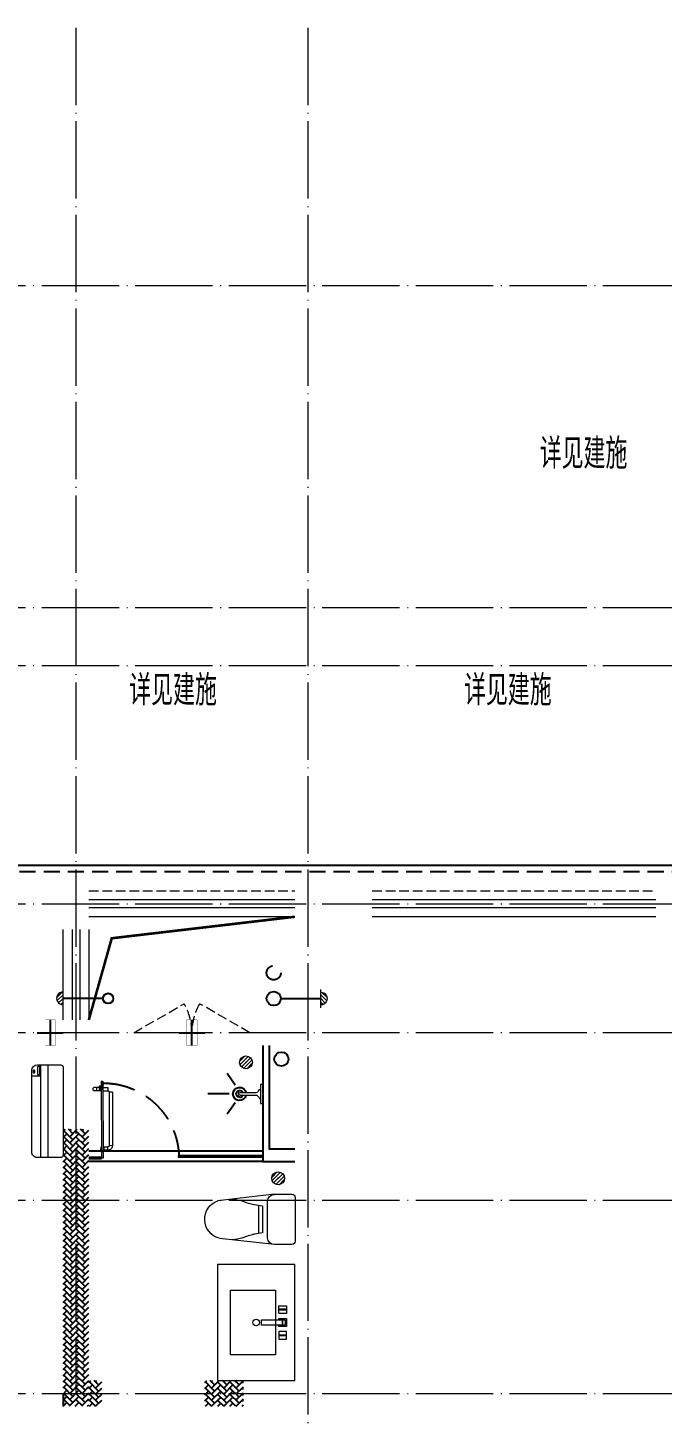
# Model space of a CAD drawing. Extents: x 27938 to 725830, y -209821 to 1628073.
# Drawn here: x 276543 to 281467, y 602149 to 612949 of the extents above; entities that cross this region are included whole.
import ezdxf

# ---------------------------------------------------------------- set-up
doc = ezdxf.new("R2010")
doc.units = 0
doc.header["$LTSCALE"] = 1000
doc.header["$MEASUREMENT"] = 0
for name, pattern in [('DASH', [0.35, 0.25, -0.1]), ('DOTE', [2.42, 2, -0.2, 0.02, -0.2]), ('HIDDEN', [0.375, 0.25, -0.125])]:
    doc.linetypes.add(name, pattern=pattern)
for name, color, linetype, lineweight in [('DOTE', 19, 'DOTE', 9), ('LVTRY', 1, 'Continuous', 13), ('WINDOW', 144, 'Continuous', 15), ('平面-栏杆', 135, 'Continuous', 15), ('平面-看线', 45, 'Continuous', 15), ('平面-空调室内机', 176, 'Continuous', 9), ('平面-空调预留孔', 173, 'Continuous', 15), ('空调', 76, 'Continuous', 13)]:
    doc.layers.add(name, color=color, linetype=linetype, lineweight=lineweight)
for name, color, linetype in [('IP-bath&kitchen-JOHNSON', 4, 'Continuous'), ('P-bath&kitchen-JOHNSON', 4, 'Continuous'), ('PUB_TEXT', 4, 'Continuous'), ('VPIPE-中水', 122, 'Continuous'), ('VPIPE-凝结', 150, 'Continuous'), ('VPIPE-废水', 31, 'Continuous'), ('VPIPE-雨水', 4, 'DASH'), ('保温', 6, 'Continuous'), ('机电标识类', 1, 'Continuous'), ('看线', 251, 'Continuous')]:
    doc.layers.add(name, color=color, linetype=linetype)
doc.styles.add('_TCH_AXIS', font='COMPLEX', dxfattribs={"bigfont": 'GBCBIG'})

# ---------------------------------------------------------------- blocks, each defined once
blk = doc.blocks.new('rrrrrrrrrrrra')
for p, q in [((-112, 459), (-112, 324)), ((253, 484), (-87, 484)), ((278, 324), (278, 459)), ((-112, 324), (-64, -103)), ((278, 324), (228, -116)), ((-59, 271), (224, 271)), ((-21, 232), (-34, 154)), ((186, 232), (-21, 232)), ((186, 232), (199, 154)), ((191, 200), (-26, 200))]:
    blk.add_line(p, q)
for centre, radius, start, end in [((-87, 459), 25, 90, 180), ((253, 459), 25, 0, 90), ((-59, 324), 53.3, 180, 270), ((224, 324), 53.3, 270, 0), ((-323, 210), 294, 333.5369, 351.4828), ((488, 210), 294, 188.5172, 206.4631), ((149, -3), 224, 158.5202, 180), ((16, -3), 224, 0, 21.4798), ((84, -64), 153, 195.0773, 340.1181)]:
    blk.add_arc(centre, radius, start, end)
blk = doc.blocks.new('A$C1E0F638F')
for points in [[(500, 435), (500, 85), (0, 85), (0, 435)], [(270, 30), (230, 30), (230, 195), (270, 195)], [(120, 0), (180, 0), (180, 60), (120, 60)], [(147, 55), (153, 55), (153, 5), (147, 5)], [(230, 30), (270, 30), (270, 10), (230, 10)], [(380, 0), (320, 0), (320, 60), (380, 60)], [(353, 55), (347, 55), (347, 5), (353, 5)]]:
    blk.add_lwpolyline(points, close=True)
blk.add_lwpolyline([(270, 60), (280, 60), (280, 0), (220, 0), (220, 60), (230, 60)])
blk.add_circle((250, 236), 26)
blk = doc.blocks.new('$lvtry$00000171')
for p, q in [((-74, 11), (-11, 74)), ((-70, -27), (27, 70)), ((-53, -53), (53, 53)), ((-27, -70), (70, 27)), ((11, -74), (74, -11))]:
    blk.add_line(p, q)
blk.add_circle((0, 0), 75)
blk.add_point((0, 0))
blk = doc.blocks.new('135')
blk.add_hatch(color=256).paths.add_polyline_path([(5, 2), (4, -1), (-5, 2), (-4, 5)])
for p, q in [((-6, 19), (-3, 19)), ((-3, 19), (-6, 19)), ((-6, 3), (5, -2)), ((-6, 3), (-5, 3)), ((-5, 11), (-5, 31)), ((5, 11), (-5, 11)), ((5, 10), (-5, 10)), ((-5, 3), (-4, 6)), ((-4, 6), (5, 2)), ((0, 0), (0, 39)), ((6, 19), (3, 19)), ((3, 19), (6, 19)), ((4, -1), (5, 2)), ((5, 11), (5, 32)), ((4, -1), (6, -2))]:
    blk.add_line(p, q)
for centre, radius, start, end in [((6, 16), 13.5, 151.0147, 204.8403), ((13, 4), 20.5, 163.0924, 182.0012), ((-6, 4), 1, 184.2275, 248.4661), ((-5, 22), 0.5, 335.7643, 151.0147), ((4, 18), 9.42, 155.7643, 171.9773), ((9, 15), 14.6, 166.278, 198.0953), ((14, 4), 19.5, 163.7443, 182.5269), ((-5, 3), 0.5, 181.9385, 247.2597), ((5, 22), 0.5, 29.8425, 204.574), ((-6, 17), 11.7, 10.475, 24.574), ((-6, 15), 12.4, 338.6449, 16.0476), ((29, 7), 24, 172.9439, 199.2318), ((-6, 16), 13.4, 334.9111, 29.8425), ((26, 6), 20.6, 169.1454, 199.9526), ((6, -1), 1.17, 247.4597, 19.9526), ((6, -1), 0.5, 247.4597, 19.2318)]:
    blk.add_arc(centre, radius, start, end)
blk.add_open_spline([(-5, 31), (-4, 31), (-2, 33), (1, 29), (3, 31), (5, 32)], degree=3, knots=[0, 0, 0, 0, 3.066329, 6.218313, 11.124135, 11.124135, 11.124135, 11.124135])
blk = doc.blocks.new('SDFAWERAWER')
at = {"layer": 'LVTRY', "color": 1}
for p, q in [((593941, -1242210), (593784, -1242595)), ((593941, -1242210), (593965, -1242220)), ((593988, -1242191), (593978, -1242214)), ((594007, -1242226), (593978, -1242214)), ((594017, -1242203), (593988, -1242191)), ((594016, -1242220), (594027, -1242193)), ((594026, -1242204), (594018, -1242222)), ((594025, -1242211), (594021, -1242220)), ((594023, -1242211), (594030, -1242194)), ((594025, -1242211), (594031, -1242197)), ((594027, -1242193), (594033, -1242195)), ((594030, -1242194), (594031, -1242197)), ((594032, -1242197), (594033, -1242195)), ((594033, -1242195), (594034, -1242197)), ((594034, -1242198), (594034, -1242197)), ((594047, -1242201), (594036, -1242229)), ((594037, -1242211), (594088, -1242232)), ((594039, -1242230), (594045, -1242214)), ((594042, -1242228), (594051, -1242205)), ((594050, -1242202), (594043, -1242218)), ((594047, -1242201), (594050, -1242202)), ((594050, -1242202), (594051, -1242205)), ((593965, -1242220), (593807, -1242604)), ((594016, -1242220), (594022, -1242223)), ((594018, -1242222), (594021, -1242220)), ((594023, -1242221), (594022, -1242223)), ((594022, -1242223), (594024, -1242222)), ((594024, -1242221), (594024, -1242222)), ((594028, -1242234), (594078, -1242255)), ((594036, -1242229), (594039, -1242230)), ((594039, -1242230), (594042, -1242228)), ((594057, -1242246), (594067, -1242223)), ((593784, -1242595), (593807, -1242604)), ((593803, -1242641), (593813, -1242618)), ((593803, -1242641), (593833, -1242653)), ((593813, -1242618), (593842, -1242630)), ((593842, -1242630), (593833, -1242653)), ((593845, -1242629), (593834, -1242656)), ((593848, -1242630), (593836, -1242657)), ((593845, -1242629), (593842, -1242630)), ((593848, -1242630), (593845, -1242629)), ((593847, -1242662), (593858, -1242634)), ((593850, -1242663), (593861, -1242635)), ((593852, -1242662), (593862, -1242637)), ((593858, -1242634), (593861, -1242635)), ((593861, -1242635), (593862, -1242637)), ((593834, -1242656), (593833, -1242653)), ((593836, -1242657), (593834, -1242656)), ((593847, -1242662), (593850, -1242663))]:
    blk.add_line(p, q, dxfattribs=at)
blk.add_lwpolyline([(593823, -1242717), (594046, -1242174), (594037, -1242170), (593814, -1242713)], close=True, dxfattribs=at)
blk.add_arc((594075, -1242240), 15.3, 281.7932, 33.7019, dxfattribs=at)
for centre, major_axis, start_param, end_param in [((593974, -1242224), (3.93, 9.6), 0, 1.570796), ((593817, -1242608), (13.5, 33.1), 1.570796, 3.141593), ((593817, -1242608), (3.93, 9.6), 1.570796, 3.141593)]:
    blk.add_ellipse(centre, major_axis=major_axis, ratio=1, start_param=start_param, end_param=end_param, dxfattribs=at)
at = {"layer": 'P-bath&kitchen-JOHNSON', "color": 8, "linetype": 'DASH'}
blk.add_arc((593810, -1242714), 586, 67.5369, 157.1325, dxfattribs=at)
at = {"layer": 'LVTRY', "color": 1, "xscale": -1, "rotation": 157.7329157530927}
blk.add_blockref('135', (594045, -1242162), dxfattribs=at)
blk = doc.blocks.new('A$C5DCB2F21')
at = {"layer": 'IP-bath&kitchen-JOHNSON', "color": 8}
for p, q in [((-68, -213), (-158, -275)), ((68, -213), (158, -275)), ((0, -261), (0, -425))]:
    blk.add_line(p, q, dxfattribs=at)
at = {"layer": 'IP-bath&kitchen-JOHNSON', "color": 250}
for centre, major_axis, ratio, start_param, end_param in [((0, -179), (-51, 0), 0.990052, -1.36297, 4.504563), ((0, -178), (-26.8, 0), 0.994812, -1.167677, 4.309269)]:
    blk.add_ellipse(centre, major_axis=major_axis, ratio=ratio, start_param=start_param, end_param=end_param, dxfattribs=at)
at = {"layer": 'LVTRY', "color": 1}
for p, q in [((74, 0), (-74, 0)), ((-10, -174), (-10, -49)), ((11, -174), (11, -49))]:
    blk.add_line(p, q, dxfattribs=at)
blk.add_lwpolyline([(74, 0), (74, -16), (-74, -16), (-74, 0)], dxfattribs=at)
for points in [[(-26, -31, -0.364142), (-38, -16, -0.020495)], [(-10, -49, 0.214893), (-26, -31, 7.649644)], [(11, -49, -0.21439), (26, -31, -7.649644)], [(26, -31, 0.364142), (38, -16, 0.020495)]]:
    blk.add_lwpolyline(points, format="xyb", dxfattribs=at)
blk.add_arc((0, -174), 10.5, 180, 0, dxfattribs=at)
for centre, major_axis, ratio, start_param, end_param in [((0, -181), (53.6, 0), 0.987577, 1.76809, 7.656688), ((-12, -165), (0, 1.43), 0.85, -1.570796, 4.712389), ((-12, -189), (0, 1.43), 0.85, 4.712389, 10.995574), ((12, -165), (0, 1.43), 0.85, 4.712389, 10.995574), ((12, -189), (0, 1.43), 0.85, 4.712389, 10.995574)]:
    blk.add_ellipse(centre, major_axis=major_axis, ratio=ratio, start_param=start_param, end_param=end_param, dxfattribs=at)
blk = doc.blocks.new('FSFSFSFS')
at = {"layer": 'IP-bath&kitchen-JOHNSON'}
for p, q in [((496432, 524228), (495082, 524228)), ((495082, 524183), (495182, 524183)), ((495082, 524173), (495182, 524173)), ((496432, 524148), (495082, 524148)), ((495182, 524173), (495182, 524183)), ((496432, 524193), (495782, 524193)), ((495782, 524183), (495782, 524193)), ((496432, 524183), (495782, 524183))]:
    blk.add_line(p, q, dxfattribs=at)
at = {"layer": 'IP-bath&kitchen-JOHNSON', "color": 8}
for points in [[(496432, 525048), (496432, 524148), (496682, 524148)], [(496482, 525048), (496482, 524248), (496682, 524248)]]:
    blk.add_lwpolyline(points, dxfattribs=at)
at = {"layer": 'LVTRY', "color": 1}
blk.add_lwpolyline([(496082, 522448), (496682, 522448), (496682, 523348), (496082, 523348)], close=True, dxfattribs=at)
at = {"layer": 'IP-bath&kitchen-JOHNSON', "xscale": -1}
for name, p, rotation in [('SDFAWERAWER', (1515501, 1449334), 337.7402306568929), ('A$C5DCB2F21', (496432, 524673), 269.991511475553)]:
    blk.add_blockref(name, p, dxfattribs=dict(at, rotation=rotation))
at = {"layer": 'LVTRY', "xscale": 0.6666666667107826, "yscale": 0.6666666667107826}
for p in [(496302, 524918), (496552, 524018)]:
    blk.add_blockref('$lvtry$00000171', p, dxfattribs=at)
at = {"layer": 'LVTRY', "color": 1, "extrusion": (0, 0, -1), "zscale": -1, "rotation": 90.00000000000001}
blk.add_blockref('rrrrrrrrrrrra', (-496199, 523616), dxfattribs=at)
at = {"layer": 'LVTRY', "color": 1, "rotation": 90.00000000000001}
blk.add_blockref('A$C1E0F638F', (496617, 522649), dxfattribs=at)
blk = doc.blocks.new('dongkong')
blk.add_wipeout([(-603756, 210771), (-603756, 210571), (-603836, 210571), (-603836, 210771)])
at = {"layer": '机电标识类', "color": 250, "linetype": 'DASH', "ltscale": 400}
for p, q in [((-603796, 210771), (-603796, 210571)), ((-603896, 210671), (-603696, 210671))]:
    blk.add_line(p, q, dxfattribs=at)
at = {"layer": '空调', "color": 6, "linetype": 'DASH', "const_width": 2}
blk.add_lwpolyline([(-603756, 210771), (-603756, 210571), (-603836, 210571), (-603836, 210771)], close=True, dxfattribs=at)
blk = doc.blocks.new('A$C001338C2')
for p, q in [((845, 304), (55, 304)), ((109, 215), (109, 304)), ((0, 249), (0, 22)), ((900, 22), (900, 249)), ((22, 0), (878, 0))]:
    blk.add_line(p, q)
at = {"lineweight": 5}
for p, q in [((900, 215), (0, 215)), ((900, 143), (0, 143))]:
    blk.add_line(p, q, dxfattribs=at)
for points in [[(73, 275), (57, 275, -0.414214), (51, 281), (51, 283, -0.414214), (57, 289), (73, 289, -0.414214), (79, 283), (79, 281, -0.414214)], [(89, 226), (22, 226, -0.414214), (17, 232), (17, 243, -0.414214), (22, 249), (89, 249, -0.414214), (95, 243), (95, 232, -0.414214)]]:
    blk.add_lwpolyline(points, format="xyb", close=True)
for centre, radius, start, end in [((55, 249), 55, 90, 180), ((845, 249), 55, 360, 90), ((22, 22), 22, 180, 270), ((878, 22), 22, 270, 360)]:
    blk.add_arc(centre, radius, start, end)
blk = doc.blocks.new('A$C263B1184')
at = {"layer": '保温', "linetype": 'ByBlock', "ltscale": 10}
h = blk.add_hatch(dxfattribs=at)
h.set_pattern_fill('AR-HBONE', color=251, scale=55)
h.set_pattern_definition([(45, (-1017960.394, -343310.663), (0, 47.4157523), [100.584, -33.528]), (135, (-1017936.686, -343286.955), (3e-15, 47.4157523), [100.584, -33.528])])
h.paths.add_polyline_path([(-8700, 6200), (-8700, 8350), (-8900, 8350), (-8900, 6200)])
h = blk.add_hatch(dxfattribs=at)
h.set_pattern_fill('AR-HBONE', color=251, scale=55)
h.set_pattern_definition([(45, (-1017760.394, -345260.66), (0, 47.4157523), [100.584, -33.528]), (135, (-1017736.686, -345236.954), (3e-15, 47.4157523), [100.584, -33.528])])
h.paths.add_polyline_path([(-8600, 6200), (-8600, 6400), (-8700, 6400), (-8700, 6200)])
h = blk.add_hatch(dxfattribs=at)
h.set_pattern_fill('AR-HBONE', color=251, scale=55)
h.set_pattern_definition([(45, (-1016860.394, -345260.66), (0, 47.4157523), [100.584, -33.528]), (135, (-1016836.686, -345236.954), (3e-15, 47.4157523), [100.584, -33.528])])
h.paths.add_polyline_path([(-7500, 6200), (-7500, 6400), (-7800, 6400), (-7800, 6200)])
at = {"layer": '保温', "color": 251, "linetype": 'ByBlock', "ltscale": 10}
blk.add_line((-8900, 6300), (-8900, 6200), dxfattribs=at)
blk = doc.blocks.new('GDGDGRDGDGDR')
at = {"layer": 'DOTE', "linetype": 'DOTE', "ltscale": 0.3}
for p, q in [((276917, 612949), (276917, 602349)), ((278717, 612949), (278717, 593949)), ((270117, 610949), (328917, 610949)), ((270117, 608449), (328917, 608449)), ((270117, 607999), (328917, 607999)), ((270117, 606449), (328917, 606449)), ((270117, 606149), (328917, 606149)), ((270117, 605149), (328917, 605149)), ((270117, 603849), (328917, 603849)), ((270117, 602349), (328917, 602349))]:
    blk.add_line(p, q, dxfattribs=at)
blk = doc.blocks.new('A$C7A951E79')
at = {"layer": 'LVTRY'}
for p, q in [((-7, 49), (-49, 7)), ((0, 28), (-47, -18)), ((0, 0), (-35, -35)), ((0, -71), (0, 71)), ((0, -28), (-18, -47))]:
    blk.add_line(p, q, dxfattribs=at)
blk.add_arc((0, 0), 49.9, 89.9757, 269.9757, dxfattribs=at)
blk.add_point((0, 0), dxfattribs=at)
blk = doc.blocks.new('A$C63A34ABD')
at = {"color": 6, "const_width": 20}
blk.add_lwpolyline([(3100, -900), (3278, -267), (4700, -100)], dxfattribs=at)
at = {"layer": 'VPIPE-凝结', "ltscale": 0.1}
for p, q in [((3210, -734), (2900, -734)), ((4590, -734), (4900, -734))]:
    blk.add_line(p, q, dxfattribs=at)
at = {"layer": 'VPIPE-凝结'}
blk.add_circle((3250, -734), 40, dxfattribs=at)
at = {"layer": 'VPIPE-废水'}
blk.add_circle((4535, -735), 55, dxfattribs=at)
at = {"layer": 'VPIPE-雨水'}
blk.add_circle((4535, -535), 55, dxfattribs=at)
blk.add_blockref('A$C7A951E79', (2900, -734))
at = {"xscale": -1}
blk.add_blockref('A$C7A951E79', (4900, -735), dxfattribs=at)
blk = doc.blocks.new('A$C12C278E8')
at = {"layer": '平面-空调室内机', "ltscale": 0.3}
blk.add_blockref('dongkong', (603696, -210771), dxfattribs=at)

msp = doc.modelspace()

# ---------------------------------------------------------------- linework, layer by layer
at = {"layer": 'VPIPE-中水', "linetype": 'Continuous'}
msp.add_circle((278511.4, 604943.8), 55, dxfattribs=at)
at = {"layer": '平面-栏杆'}
for points in [[(278616.6, 606178.8), (277016.6, 606179.1)], [(278616.6, 606118.8), (277016.6, 606119.1)], [(281416.6, 606178.8), (279216.6, 606179.1)], [(281416.6, 606118.8), (279216.6, 606119.1)], [(276886.6, 605948.8), (276886.3, 605248.8)], [(276946.6, 605948.8), (276946.3, 605248.8)]]:
    msp.add_lwpolyline(points, dxfattribs=at)
at = {"layer": '平面-看线', "linetype": 'DASH', "ltscale": 0.3}
for p, q in [((277016.6, 606249.1), (278616.6, 606248.8)), ((279216.6, 606249.1), (281416.6, 606248.8))]:
    msp.add_line(p, q, dxfattribs=at)
at = {"layer": '平面-看线'}
msp.add_line((276816.3, 605248.8), (276816.6, 605948.8), dxfattribs=at)
for points in [[(278616.6, 606048.8), (277016.6, 606049.1)], [(281416.6, 606048.8), (279216.6, 606049.1)], [(277016.6, 605948.8), (277016.3, 605248.8)]]:
    msp.add_lwpolyline(points, dxfattribs=at)

# ---------------------------------------------------------------- block references
msp.add_blockref('FSFSFSFS', (-218065.9, 80000.3))
at = {"layer": '平面-空调预留孔', "xscale": -0.8000000000465648, "yscale": 0.8000000000465648, "zscale": 0.8000000000465646, "rotation": 89.99999976656984}
msp.add_blockref('A$C001338C2', (276816.5, 604899.1), dxfattribs=at)

# ---------------------------------------------------------------- texts
at = {"layer": 'PUB_TEXT', "style": '_TCH_AXIS'}
for p in [(280516, 609525.8), (277330.1, 607688.7), (279928.5, 607688.7)]:
    msp.add_text('详见建施', height=236.31, dxfattribs=at).set_placement(p)

# ---------------------------------------------------------------- next in the draw order: block references
at = {"layer": '平面-空调室内机', "ltscale": 0.3, "xscale": -1, "rotation": 180}
msp.add_blockref('dongkong', (881612.6, 815819.6), dxfattribs=at)

# ---------------------------------------------------------------- next in the draw order: linework, layer by layer
at = {"layer": 'WINDOW', "color": 250, "linetype": 'DASH', "ltscale": 0.3}
for points in [[(277366.6, 605148.8), (277756.3, 605373.7, -0.1316053), (277816.6, 605148.8)], [(278266.6, 605148.8), (277876.8, 605373.7, 0.1316053), (277816.6, 605148.8)]]:
    msp.add_lwpolyline(points, format="xyb", dxfattribs=at)
at = {"layer": '看线', "color": 201}
msp.add_lwpolyline([(274666.6, 596848.8), (271816.5, 596848.8), (271816.5, 605448.8), (273616.5, 605448.8), (273616.5, 606448.8), (281616.7, 606448.8), (281616.8, 606748.8), (283316.6, 606748.8), (283316.6, 608048.8)], dxfattribs=at)
at = {"layer": '看线', "color": 201, "linetype": 'HIDDEN', "ltscale": 0.5}
msp.add_lwpolyline([(274816.6, 596898.8), (271866.5, 596898.8), (271866.5, 605398.8), (273666.5, 605398.8), (273666.5, 606398.8), (281666.6, 606398.8), (281666.8, 606698.8), (283366.6, 606698.8), (283366.6, 608048.8)], dxfattribs=at)

# ---------------------------------------------------------------- next in the draw order: block references
for name, p in [('GDGDGRDGDGDR', (0, 0)), ('A$C63A34ABD', (273916.6, 606148.8)), ('A$C263B1184', (285716.6, 596048.8))]:
    msp.add_blockref(name, p)

# ---------------------------------------------------------------- next in the draw order: block references
msp.add_blockref('A$C12C278E8', (276816.3, 605248.8))

doc.saveas('drawing.dxf')
